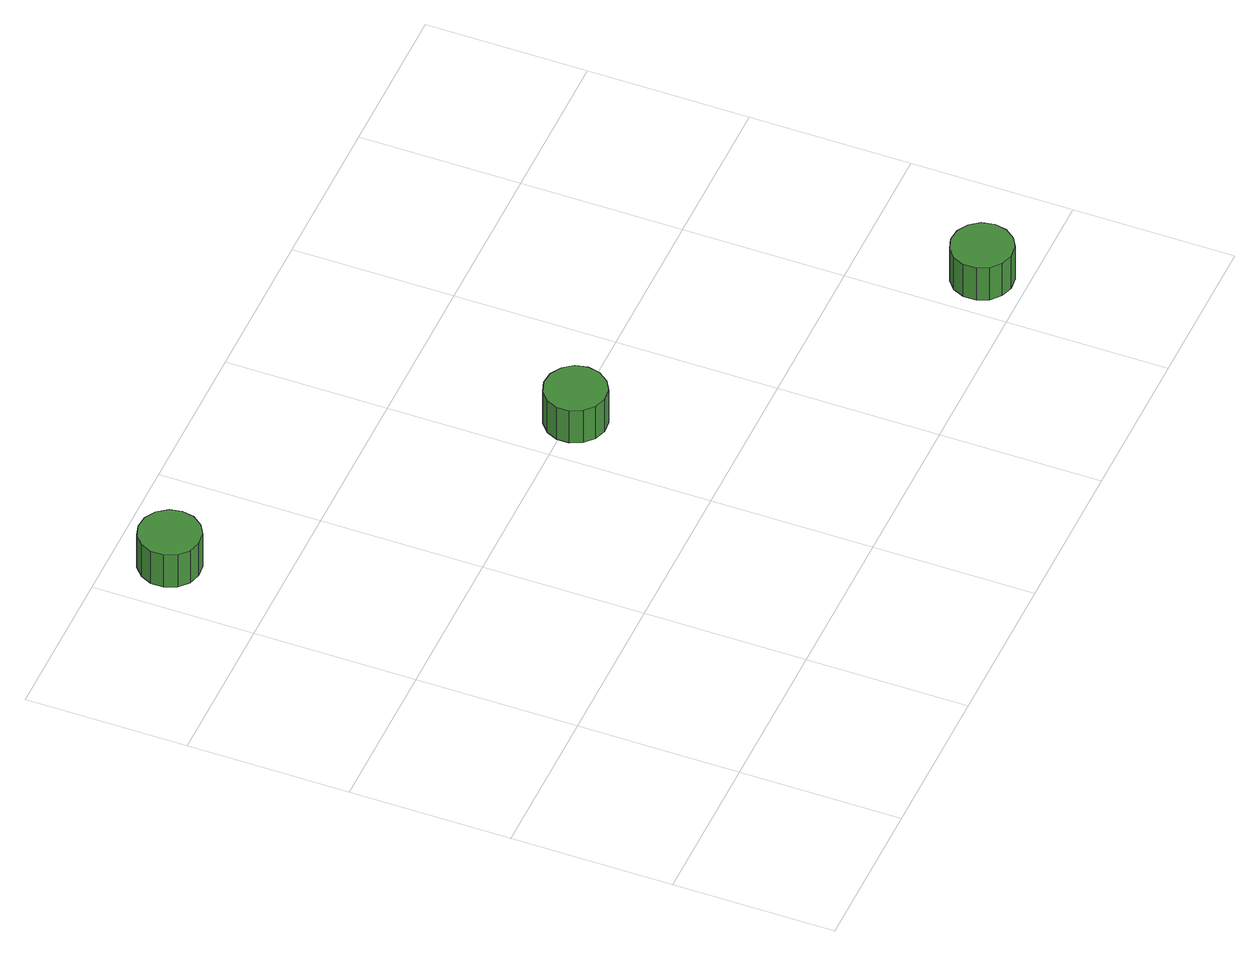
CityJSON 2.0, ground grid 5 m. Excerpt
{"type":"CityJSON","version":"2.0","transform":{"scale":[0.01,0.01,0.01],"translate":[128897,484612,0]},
"CityObjects":{
"tree1":{"type":"SolitaryVegetationObject","attributes":{"function":"something"},"geometry":[{"type":"MultiSurface","lod":"1","boundaries":[[[0,1,2,3,4,5,6,7,8,9,10,11,12,13,14]],[[15,16,17,18,19,20,21,22,23,24,25,26,27,28,29]],[[0,29,28,1]],[[1,28,27,2]],[[2,27,26,3]],[[3,26,25,4]],[[4,25,24,5]],[[5,24,23,6]],[[6,23,22,7]],[[7,22,21,8]],[[8,21,20,9]],[[9,20,19,10]],[[10,19,18,11]],[[11,18,17,12]],[[12,17,16,13]],[[13,16,15,14]],[[14,15,29,0]]]}]},
"tree2":{"type":"SolitaryVegetationObject","attributes":{"function":"something"},"geometry":[{"type":"MultiSurface","lod":"1","boundaries":[[[30,31,32,33,34,35,36,37,38,39,40,41,42,43,44]],[[45,46,47,48,49,50,51,52,53,54,55,56,57,58,59]],[[30,59,58,31]],[[31,58,57,32]],[[32,57,56,33]],[[33,56,55,34]],[[34,55,54,35]],[[35,54,53,36]],[[36,53,52,37]],[[37,52,51,38]],[[38,51,50,39]],[[39,50,49,40]],[[40,49,48,41]],[[41,48,47,42]],[[42,47,46,43]],[[43,46,45,44]],[[44,45,59,30]]]}]},
"tree3":{"type":"SolitaryVegetationObject","attributes":{"function":"something"},"geometry":[{"type":"MultiSurface","lod":"1","boundaries":[[[60,61,62,63,64,65,66,67,68,69,70,71,72,73,74]],[[75,76,77,78,79,80,81,82,83,84,85,86,87,88,89]],[[60,89,88,61]],[[61,88,87,62]],[[62,87,86,63]],[[63,86,85,64]],[[64,85,84,65]],[[65,84,83,66]],[[66,83,82,67]],[[67,82,81,68]],[[68,81,80,69]],[[69,80,79,70]],[[70,79,78,71]],[[71,78,77,72]],[[72,77,76,73]],[[73,76,75,74]],[[74,75,89,60]]]}]}
},
"vertices":[
[266,1830,158],[258,1868,158],[235,1900,158],[201,1920,158],[162,1924,158],[124,1912,158],[95,1885,158],[79,1850,158],[79,1810,158],[95,1774,158],[124,1748,158],[162,1736,158],[201,1740,158],[235,1760,158],[258,1792,158],[258,1792,31],[235,1760,31],[201,1740,31],[162,1736,31],[124,1748,31],[95,1774,31],[79,1810,31],[79,1850,31],[95,1885,31],[124,1912,31],[162,1924,31],[201,1920,31],[235,1900,31],[258,1868,31],[266,1830,31],
[1243,979,171],[1235,1018,171],[1211,1049,171],[1177,1069,171],[1138,1073,171],[1101,1061,171],[1072,1035,171],[1056,999,171],[1056,960,171],[1072,924,171],[1101,897,171],[1138,885,171],[1177,889,171],[1211,909,171],[1235,941,171],[1235,941,44],[1211,909,44],[1177,889,44],[1138,885,44],[1101,897,44],[1072,924,44],[1056,960,44],[1056,999,44],[1072,1035,44],[1101,1061,44],[1138,1073,44],[1177,1069,44],[1211,1049,44],[1235,1018,44],[1243,979,44],
[2226,128,173],[2218,167,173],[2195,198,173],[2161,218,173],[2122,222,173],[2085,210,173],[2055,184,173],[2039,148,173],[2039,109,173],[2055,73,173],[2085,47,173],[2122,35,173],[2161,39,173],[2195,58,173],[2218,90,173],[2218,90,46],[2195,58,46],[2161,39,46],[2122,35,46],[2085,47,46],[2055,73,46],[2039,109,46],[2039,148,46],[2055,184,46],[2085,210,46],[2122,222,46],[2161,218,46],[2195,198,46],[2218,167,46],[2226,128,46]
]}
